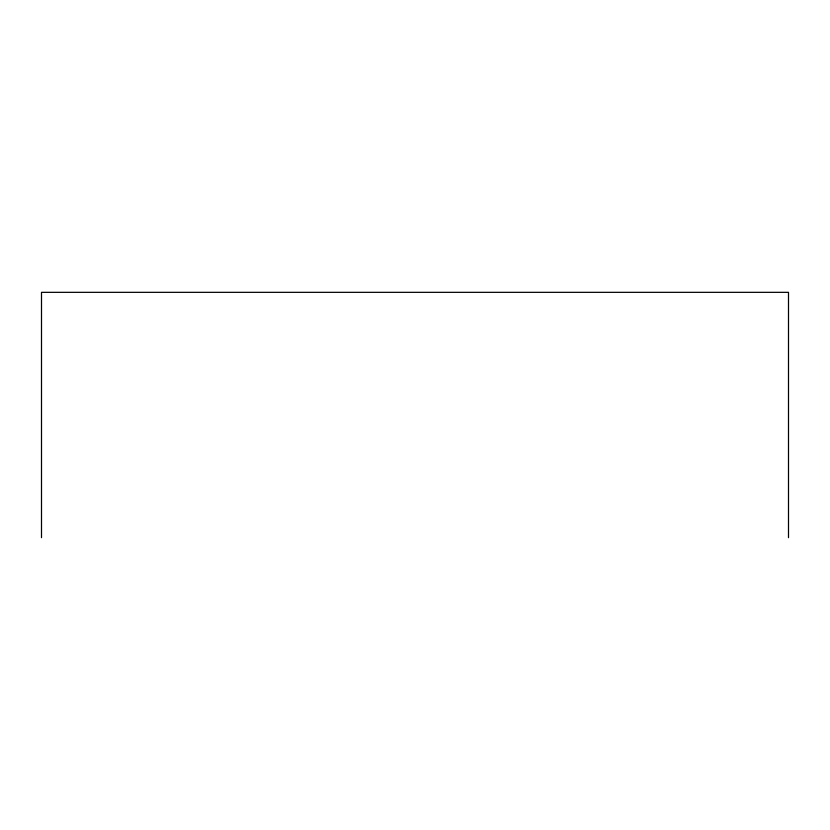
<?xml version="1.0" encoding="UTF-8"?>
<svg xmlns="http://www.w3.org/2000/svg" width="830" height="830" viewBox="0 0 830 830"><rect width="100%" height="100%" fill="white"/><g stroke="black" fill="none" stroke-linecap="round" stroke-linejoin="round"><path stroke-width="1.25" d="M788.5 537.664L788.5 292.336L41.5 292.336L41.5 537.664"/></g></svg>
